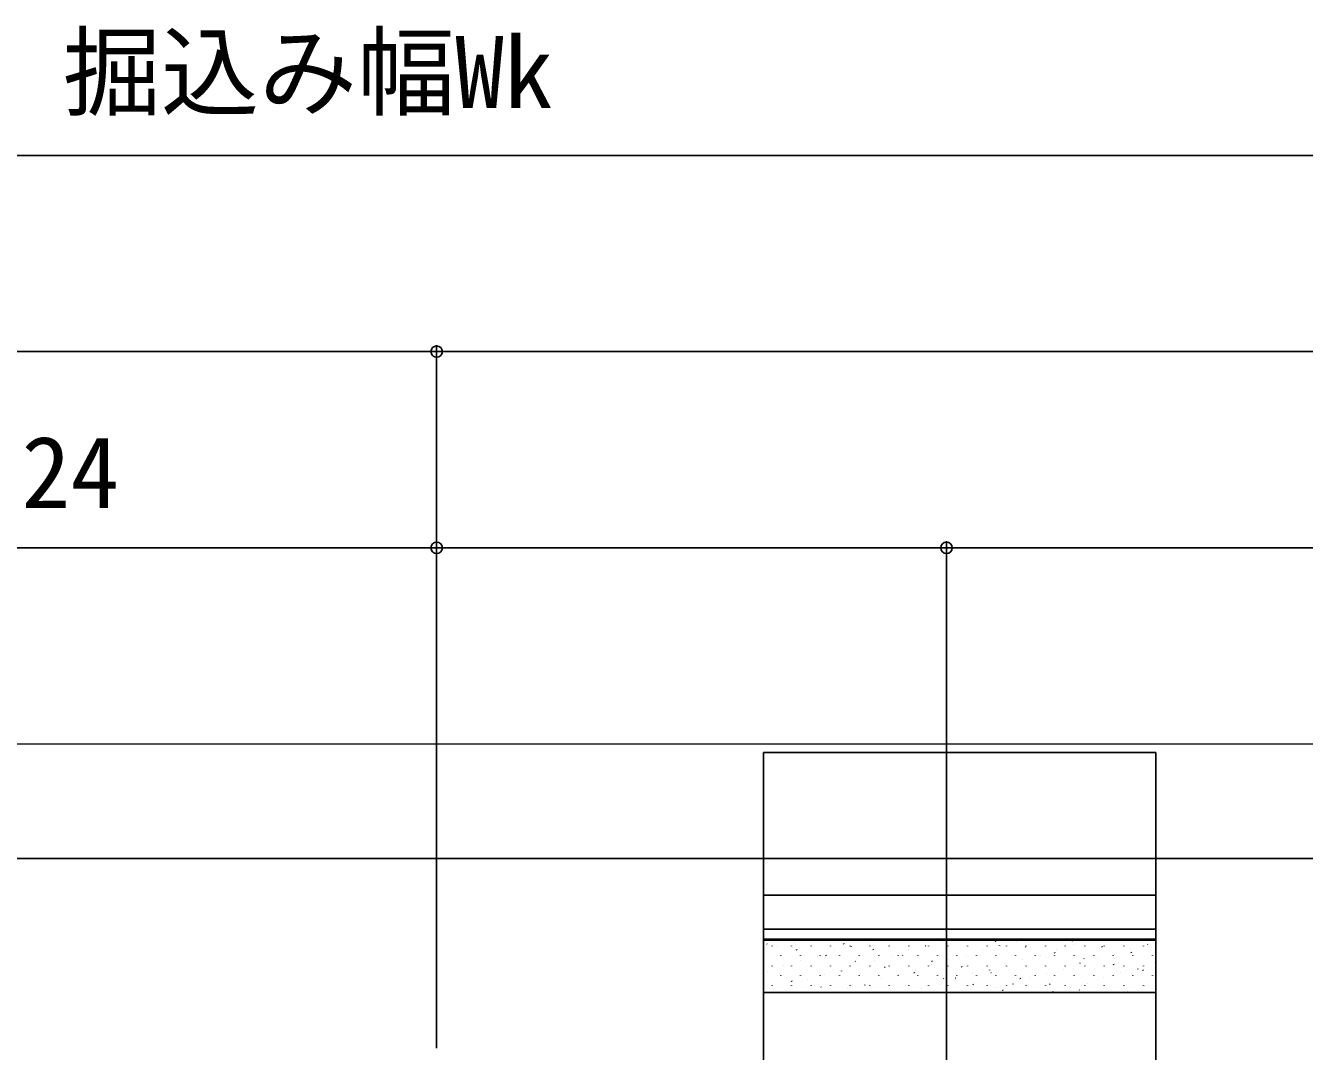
# Model space of a CAD drawing. Units: millimetres, scale not verified. Extents: x -875 to 875, y -1300 to 1294.
# Drawn here: x 192.3 to 387.9, y 570.8 to 727.7 of the extents above; entities that cross this region are included whole.
import ezdxf
from ezdxf.enums import TextEntityAlignment as Align

# ---------------------------------------------------------------- set-up
doc = ezdxf.new("R2010")
doc.units = ezdxf.units.MM
doc.header["$LTSCALE"] = 8
doc.layers.add('0-4_YKK_12', color=2, linetype='Continuous', lineweight=18)
for name, color, linetype in [('0-5_YKK_13', 4, 'Continuous'), ('0-7_YKK_D', 6, 'Continuous'), ('0-9_YSS_K', 3, 'Continuous')]:
    doc.layers.add(name, color=color, linetype=linetype)
doc.styles.add('ＭＳ ゴシック', font='')
doc.styles.get('ＭＳ ゴシック').set_extended_font_data('MS Gothic')

msp = doc.modelspace()

# ---------------------------------------------------------------- linework, layer by layer
at = {"layer": '0-4_YKK_12'}
msp.add_line((660.189, 617.848), (-149.811, 617.848), dxfattribs=at)
at = {"layer": '0-5_YKK_13'}
for p, q in [((305.189, 594.748), (365.189, 594.748)), ((305.189, 589.552), (365.189, 589.552)), ((305.189, 588.024), (365.189, 588.024)), ((305.189, 579.864), (305.189, 588.024)), ((305.189, 587.837), (365.189, 587.837)), ((305.764, 587.231), (305.709, 587.315)), ((306.488, 586.94), (306.488, 586.99)), ((309.478, 586.94), (309.478, 586.99)), ((309.9, 587.429), (309.897, 587.438)), ((312.468, 586.94), (312.468, 586.99)), ((315.458, 586.94), (315.458, 586.99)), ((317.494, 587.267), (317.438, 587.351)), ((318.448, 586.94), (318.448, 586.99)), ((318.608, 586.907), (318.605, 586.916)), ((321.237, 587.506), (321.234, 587.515)), ((321.438, 586.94), (321.438, 586.99)), ((324.428, 586.94), (324.428, 586.99)), ((327.418, 586.94), (327.418, 586.99)), ((329.945, 586.983), (329.941, 586.993)), ((330.408, 586.94), (330.408, 586.99)), ((332.574, 587.582), (332.57, 587.592)), ((333.398, 586.94), (333.398, 586.99)), ((336.388, 586.94), (336.388, 586.99)), ((339.378, 586.94), (339.378, 586.99)), ((340.749, 587.648), (340.693, 587.731)), ((341.281, 587.06), (341.278, 587.07)), ((342.368, 586.94), (342.368, 586.99)), ((343.91, 587.659), (343.907, 587.668)), ((345.358, 586.94), (345.358, 586.99)), ((348.348, 586.94), (348.348, 586.99)), ((351.338, 586.94), (351.338, 586.99)), ((352.478, 587.684), (352.423, 587.767)), ((352.618, 587.137), (352.615, 587.146)), ((354.328, 586.94), (354.328, 586.99)), ((355.247, 587.736), (355.244, 587.745)), ((357.318, 586.94), (357.318, 586.99)), ((360.308, 586.94), (360.308, 586.99)), ((363.298, 586.94), (363.298, 586.99)), ((363.955, 587.213), (363.951, 587.223)), ((307.271, 586.83), (307.268, 586.84)), ((307.863, 585.515), (307.863, 585.565)), ((310.267, 586.347), (310.212, 586.43)), ((310.853, 585.515), (310.853, 585.565)), ((313.5, 585.285), (313.497, 585.294)), ((313.843, 585.515), (313.843, 585.565)), ((314.77, 585.462), (314.715, 585.546)), ((315.996, 586.261), (315.992, 586.27)), ((316.833, 585.515), (316.833, 585.565)), ((319.823, 585.515), (319.823, 585.565)), ((321.997, 586.383), (321.942, 586.466)), ((322.813, 585.515), (322.813, 585.565)), ((324.837, 585.362), (324.834, 585.371)), ((325.803, 585.515), (325.803, 585.565)), ((326.5, 585.498), (326.445, 585.582)), ((327.332, 586.337), (327.329, 586.347)), ((328.793, 585.515), (328.793, 585.565)), ((331.783, 585.515), (331.783, 585.565)), ((334.773, 585.515), (334.773, 585.565)), ((336.174, 585.438), (336.17, 585.448)), ((337.763, 585.515), (337.763, 585.565)), ((338.669, 586.414), (338.666, 586.424)), ((340.753, 585.515), (340.753, 585.565)), ((343.743, 585.515), (343.743, 585.565)), ((345.252, 586.763), (345.197, 586.847)), ((346.733, 585.515), (346.733, 585.565)), ((347.51, 585.515), (347.507, 585.524)), ((349.755, 585.879), (349.7, 585.962)), ((349.723, 585.515), (349.723, 585.565)), ((350.006, 586.491), (350.002, 586.5)), ((352.713, 585.515), (352.713, 585.565)), ((354.258, 584.994), (354.203, 585.078)), ((355.703, 585.515), (355.703, 585.565)), ((356.218, 584.993), (356.215, 585.002)), ((356.981, 586.799), (356.926, 586.883)), ((358.693, 585.515), (358.693, 585.565)), ((358.847, 585.591), (358.844, 585.601)), ((361.342, 586.567), (361.339, 586.577)), ((361.485, 585.915), (361.429, 585.998)), ((361.683, 585.515), (361.683, 585.565)), ((364.673, 585.515), (364.673, 585.565)), ((305.764, 583.064), (305.761, 583.073)), ((306.488, 583.9), (306.488, 583.95)), ((308.259, 584.04), (308.256, 584.049)), ((309.478, 583.9), (309.478, 583.95)), ((310.872, 584.686), (310.868, 584.695)), ((312.468, 583.9), (312.468, 583.95)), ((315.458, 583.9), (315.458, 583.95)), ((317.101, 583.141), (317.097, 583.15)), ((318.448, 583.9), (318.448, 583.95)), ((319.274, 584.578), (319.218, 584.661)), ((319.596, 584.117), (319.593, 584.126)), ((321.438, 583.9), (321.438, 583.95)), ((322.208, 584.763), (322.205, 584.772)), ((323.777, 583.693), (323.722, 583.777)), ((324.428, 583.9), (324.428, 583.95)), ((327.418, 583.9), (327.418, 583.95)), ((328.437, 583.217), (328.434, 583.227)), ((330.408, 583.9), (330.408, 583.95)), ((330.933, 584.193), (330.929, 584.203)), ((331.003, 584.614), (330.948, 584.697)), ((333.398, 583.9), (333.398, 583.95)), ((333.545, 584.839), (333.542, 584.849)), ((335.506, 583.729), (335.451, 583.813)), ((336.388, 583.9), (336.388, 583.95)), ((339.378, 583.9), (339.378, 583.95)), ((339.774, 583.294), (339.771, 583.303)), ((342.269, 584.27), (342.266, 584.279)), ((342.368, 583.9), (342.368, 583.95)), ((344.882, 584.916), (344.878, 584.925)), ((345.358, 583.9), (345.358, 583.95)), ((348.348, 583.9), (348.348, 583.95)), ((351.111, 583.371), (351.107, 583.38)), ((351.338, 583.9), (351.338, 583.95)), ((353.606, 584.347), (353.603, 584.356)), ((354.328, 583.9), (354.328, 583.95)), ((357.318, 583.9), (357.318, 583.95)), ((358.761, 584.11), (358.706, 584.193)), ((360.308, 583.9), (360.308, 583.95)), ((362.447, 583.447), (362.444, 583.457)), ((363.265, 583.225), (363.209, 583.309)), ((363.298, 583.9), (363.298, 583.95)), ((364.943, 584.423), (364.939, 584.433)), ((307.863, 582.475), (307.863, 582.525)), ((309.528, 581.544), (309.473, 581.627)), ((310.853, 582.475), (310.853, 582.525)), ((311.86, 581.896), (311.856, 581.905)), ((313.843, 582.475), (313.843, 582.525)), ((314.472, 582.542), (314.469, 582.551)), ((316.833, 582.475), (316.833, 582.525)), ((319.823, 582.475), (319.823, 582.525)), ((322.813, 582.475), (322.813, 582.525)), ((323.196, 581.972), (323.193, 581.982)), ((325.803, 582.475), (325.803, 582.525)), ((325.809, 582.618), (325.805, 582.628)), ((328.28, 582.809), (328.225, 582.892)), ((328.793, 582.475), (328.793, 582.525)), ((331.783, 582.475), (331.783, 582.525)), ((332.038, 581.073), (332.034, 581.083)), ((332.783, 581.925), (332.728, 582.008)), ((334.533, 582.049), (334.53, 582.058)), ((334.773, 582.475), (334.773, 582.525)), ((337.145, 582.695), (337.142, 582.705)), ((337.286, 581.04), (337.231, 581.124)), ((337.763, 582.475), (337.763, 582.525)), ((340.01, 582.845), (339.954, 582.928)), ((340.753, 582.475), (340.753, 582.525)), ((343.374, 581.15), (343.371, 581.159)), ((343.743, 582.475), (343.743, 582.525)), ((344.513, 581.961), (344.458, 582.044)), ((345.87, 582.126), (345.866, 582.135)), ((346.733, 582.475), (346.733, 582.525)), ((348.482, 582.772), (348.479, 582.781)), ((349.016, 581.076), (348.961, 581.16)), ((349.723, 582.475), (349.723, 582.525)), ((352.713, 582.475), (352.713, 582.525)), ((354.711, 581.226), (354.708, 581.236)), ((355.703, 582.475), (355.703, 582.525)), ((357.206, 582.202), (357.203, 582.212)), ((358.693, 582.475), (358.693, 582.525)), ((359.819, 582.848), (359.815, 582.858)), ((361.683, 582.475), (361.683, 582.525)), ((364.673, 582.475), (364.673, 582.525)), ((306.488, 580.86), (306.488, 580.91)), ((306.735, 580.321), (306.732, 580.33)), ((309.364, 580.92), (309.361, 580.929)), ((309.478, 580.86), (309.478, 580.91)), ((312.468, 580.86), (312.468, 580.91)), ((314.031, 580.66), (313.976, 580.743)), ((315.458, 580.86), (315.458, 580.91)), ((318.072, 580.398), (318.069, 580.407)), ((318.448, 580.86), (318.448, 580.91)), ((320.701, 580.996), (320.698, 581.006)), ((321.438, 580.86), (321.438, 580.91)), ((324.428, 580.86), (324.428, 580.91)), ((327.418, 580.86), (327.418, 580.91)), ((329.409, 580.474), (329.405, 580.484)), ((330.408, 580.86), (330.408, 580.91)), ((333.398, 580.86), (333.398, 580.91)), ((336.388, 580.86), (336.388, 580.91)), ((338.133, 579.905), (338.13, 579.914)), ((339.378, 580.86), (339.378, 580.91)), ((340.745, 580.551), (340.742, 580.56)), ((341.79, 580.156), (341.734, 580.239)), ((342.368, 580.86), (342.368, 580.91)), ((345.358, 580.86), (345.358, 580.91)), ((348.348, 580.86), (348.348, 580.91)), ((349.47, 579.982), (349.467, 579.991)), ((351.338, 580.86), (351.338, 580.91)), ((352.082, 580.628), (352.079, 580.637)), ((353.519, 580.192), (353.464, 580.275)), ((354.328, 580.86), (354.328, 580.91)), ((357.318, 580.86), (357.318, 580.91)), ((360.308, 580.86), (360.308, 580.91)), ((360.807, 580.058), (360.803, 580.068)), ((363.298, 580.86), (363.298, 580.91)), ((363.419, 580.704), (363.415, 580.714))]:
    msp.add_line(p, q, dxfattribs=at)
msp.add_lwpolyline([(365.189, 616.548), (365.189, 419.148), (305.189, 419.148), (305.189, 616.548)], close=True, dxfattribs=at)
msp.add_lwpolyline([(365.189, 588.024), (365.189, 579.864), (305.189, 579.864)], dxfattribs=at)
at = {"layer": '0-7_YKK_D'}
for p, q in [((656.189, 707.848), (-145.811, 707.848)), ((255.189, 571.348), (255.189, 678.848)), ((255.189, 571.348), (255.189, 678.848)), ((255.189, 677.848), (-44.811, 677.848)), ((555.189, 677.848), (255.189, 677.848)), ((255.189, 571.348), (255.189, 648.848)), ((333.189, 530.747), (333.189, 648.848)), ((333.189, 530.747), (333.189, 648.848))]:
    msp.add_line(p, q, dxfattribs=at)
for points in [[(333.189, 647.848), (255.189, 647.848), (146.153, 647.848)], [(333.189, 647.848), (405.189, 647.848), (492.461, 647.848)]]:
    msp.add_lwpolyline(points, dxfattribs=at)
for centre in [(255.189, 677.848), (255.189, 677.848), (255.189, 647.848), (333.189, 647.848), (333.189, 647.848)]:
    msp.add_circle(centre, 0.875, dxfattribs=at)
at = {"layer": '0-9_YSS_K'}
msp.add_line((-159.811, 600.348), (675.189, 600.348), dxfattribs=at)

# ---------------------------------------------------------------- texts
at = {"layer": '0-7_YKK_D', "style": 'ＭＳ ゴシック'}
for s, p in [('掘込み幅Wk', (198.001, 711.808)), ('Pw1≦124', (146.789, 650.615))]:
    msp.add_text(s, height=11, dxfattribs=at).set_placement(p, align=Align.BOTTOM_LEFT)

doc.saveas('drawing.dxf')
